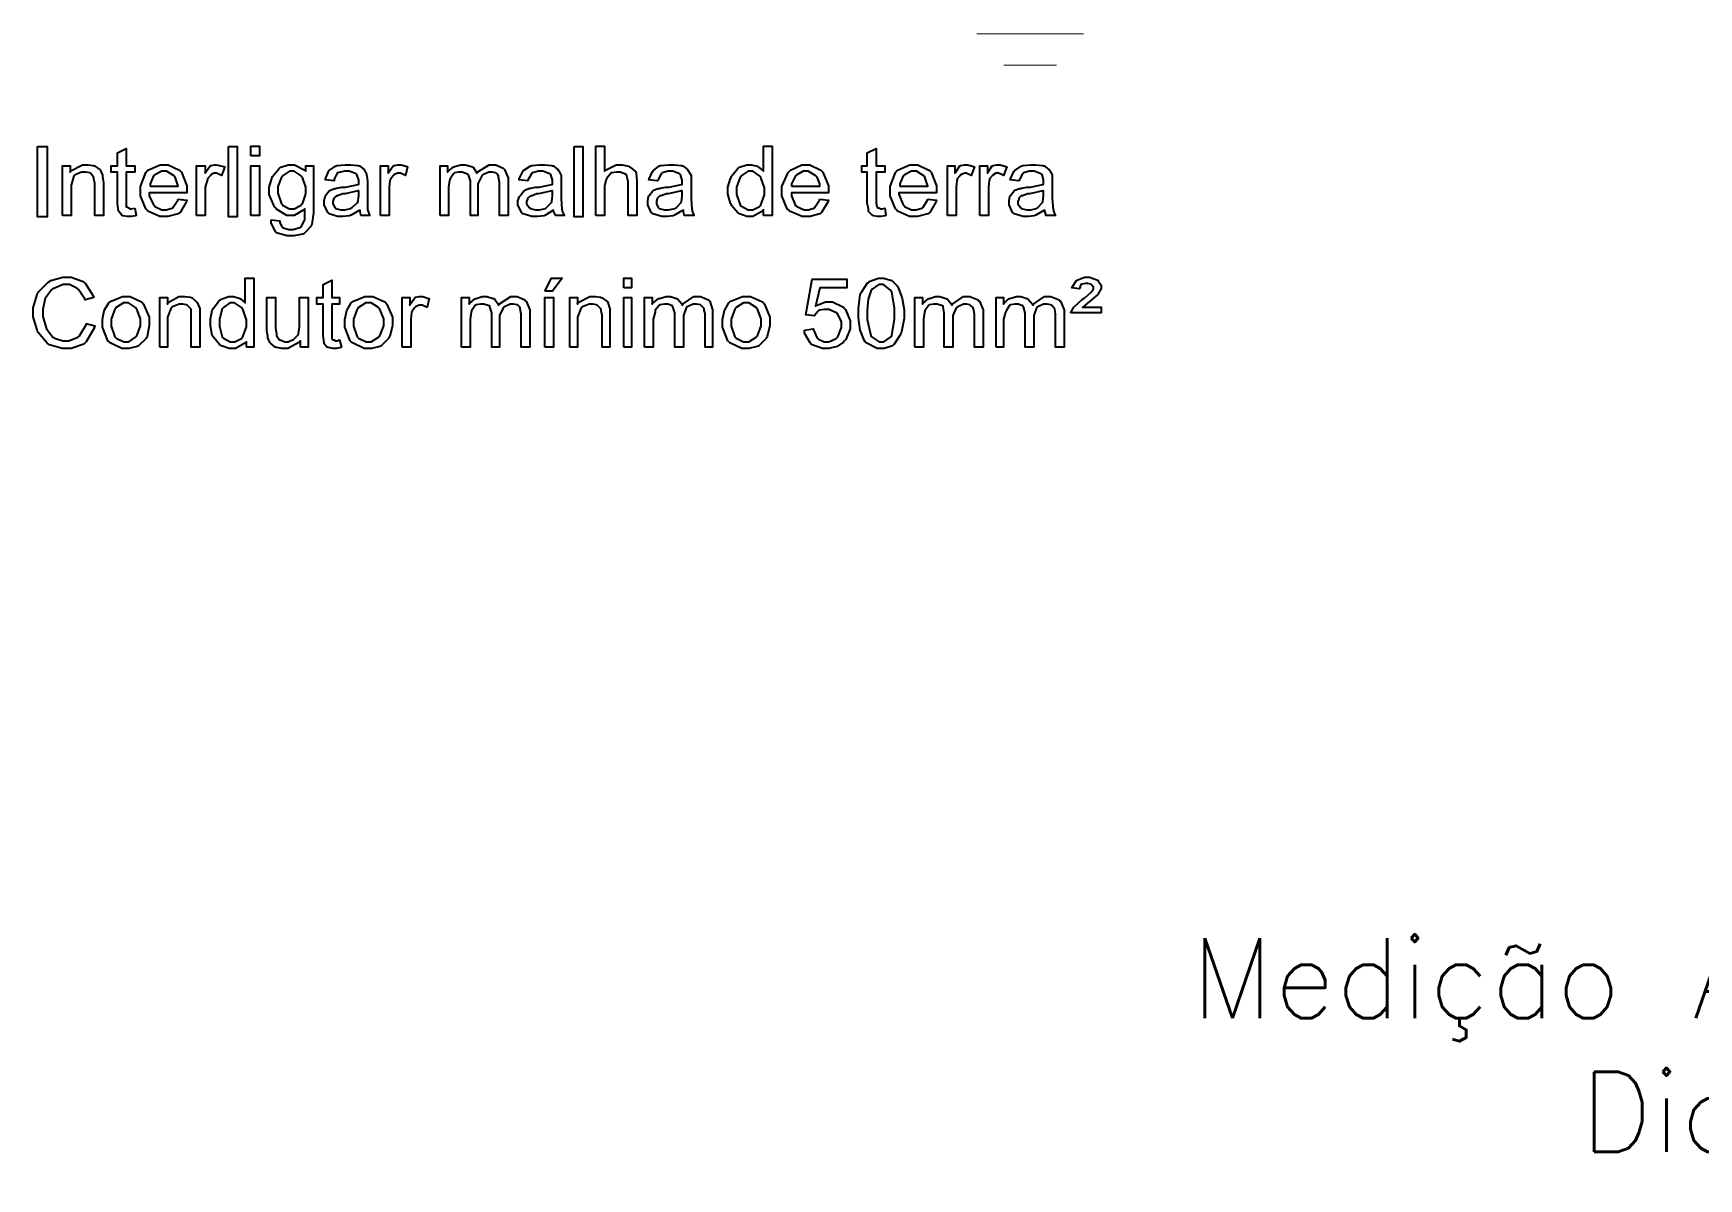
# Model space of a CAD drawing. Extents: x 219 to 1226, y 175 to 465.
# Drawn here: x 1060.5 to 1125.8, y 290.7 to 335.6 of the extents above; entities that cross this region are included whole.
import ezdxf

# ---------------------------------------------------------------- set-up
doc = ezdxf.new("R2010")
doc.units = 0
doc.header["$MEASUREMENT"] = 0
doc.layers.add('C00-7E-FF', color=150, linetype='Continuous')
doc.layers.add('CFF-7E-00', color=30, linetype='Continuous')
doc.styles.get("Standard").update_dxf_attribs({"font": 'txt.shx', "height": 0.4})

msp = doc.modelspace()

# ---------------------------------------------------------------- linework, layer by layer
at = {"layer": 'C00-7E-FF', "const_width": 0.0423}
for points in [[(1097.517, 335.573), (1101.716, 335.573)], [(1098.577, 334.342), (1100.655, 334.342)]]:
    msp.add_lwpolyline(points, dxfattribs=at)
at = {"layer": 'CFF-7E-00'}
for points in [[(1060.703, 331.149), (1061.083, 331.149), (1061.083, 328.397), (1060.703, 328.397), (1060.703, 331.149)], [(1064.52, 328.75), (1064.563, 328.451), (1064.541, 328.441), (1064.367, 328.408), (1064.309, 328.408), (1064.235, 328.408), (1064.034, 328.441), (1064.013, 328.451), (1064.002, 328.462), (1063.894, 328.601), (1063.885, 328.622), (1063.874, 328.633), (1063.843, 328.911), (1063.843, 329.004), (1063.843, 330.146), (1063.588, 330.146), (1063.588, 330.401), (1063.843, 330.401), (1063.843, 330.911), (1064.181, 331.081), (1064.181, 330.401), (1064.52, 330.401), (1064.52, 330.146), (1064.181, 330.146), (1064.181, 329.004), (1064.181, 328.952), (1064.181, 328.832), (1064.181, 328.791), (1064.202, 328.791), (1064.25, 328.75), (1064.266, 328.75), (1064.266, 328.75), (1064.328, 328.707), (1064.351, 328.707), (1064.392, 328.707), (1064.498, 328.741), (1064.52, 328.75)], [(1068.195, 331.149), (1068.534, 331.149), (1068.534, 328.397), (1068.195, 328.397), (1068.195, 331.149)], [(1069.061, 330.784), (1069.061, 331.166), (1069.4, 331.166), (1069.4, 330.784), (1069.061, 330.784)], [(1081.743, 331.149), (1082.08, 331.149), (1082.08, 328.397), (1081.743, 328.397), (1081.743, 331.149)], [(1082.589, 328.451), (1082.589, 331.166), (1082.928, 331.166), (1082.928, 330.189), (1082.969, 330.231), (1083.384, 330.442), (1083.523, 330.442), (1083.618, 330.442), (1083.881, 330.38), (1083.904, 330.358), (1083.935, 330.349), (1084.146, 330.168), (1084.157, 330.146), (1084.167, 330.114), (1084.2, 329.789), (1084.2, 329.68), (1084.2, 328.451), (1083.861, 328.451), (1083.861, 329.68), (1083.861, 329.777), (1083.797, 330.041), (1083.777, 330.062), (1083.755, 330.073), (1083.548, 330.146), (1083.481, 330.146), (1083.405, 330.146), (1083.202, 330.116), (1083.181, 330.105), (1083.16, 330.084), (1083.022, 329.915), (1083.012, 329.893), (1083.001, 329.872), (1082.928, 329.603), (1082.928, 329.512), (1082.928, 328.451), (1082.589, 328.451)], [(1089.161, 328.451), (1089.161, 328.665), (1089.129, 328.622), (1088.74, 328.408), (1088.611, 328.408), (1088.505, 328.408), (1088.219, 328.514), (1088.188, 328.535), (1088.155, 328.557), (1087.912, 328.845), (1087.892, 328.877), (1087.869, 328.92), (1087.763, 329.3), (1087.763, 329.427), (1087.763, 329.555), (1087.869, 329.904), (1087.892, 329.935), (1087.901, 329.978), (1088.155, 330.295), (1088.188, 330.316), (1088.219, 330.338), (1088.513, 330.442), (1088.611, 330.442), (1088.695, 330.442), (1088.917, 330.38), (1088.95, 330.358), (1088.971, 330.349), (1089.139, 330.211), (1089.161, 330.189), (1089.161, 331.166), (1089.502, 331.166), (1089.502, 328.451), (1089.161, 328.451)], [(1093.914, 328.75), (1093.955, 328.451), (1093.933, 328.441), (1093.759, 328.408), (1093.701, 328.408), (1093.637, 328.408), (1093.456, 328.441), (1093.445, 328.451), (1093.423, 328.462), (1093.285, 328.601), (1093.275, 328.622), (1093.275, 328.718), (1093.233, 328.934), (1093.233, 329.004), (1093.233, 330.146), (1093.021, 330.146), (1093.021, 330.401), (1093.233, 330.401), (1093.233, 330.911), (1093.575, 331.081), (1093.575, 330.401), (1093.914, 330.401), (1093.914, 330.146), (1093.575, 330.146), (1093.575, 329.004), (1093.575, 328.952), (1093.605, 328.803), (1093.616, 328.791), (1093.616, 328.791), (1093.648, 328.75), (1093.659, 328.75), (1093.69, 328.75), (1093.761, 328.707), (1093.786, 328.707), (1093.817, 328.707), (1093.903, 328.741), (1093.914, 328.75)], [(1061.679, 328.451), (1061.679, 330.401), (1061.978, 330.401), (1061.978, 330.146), (1062.009, 330.2), (1062.461, 330.442), (1062.613, 330.442), (1062.686, 330.442), (1062.887, 330.412), (1062.909, 330.401), (1062.941, 330.392), (1063.152, 330.243), (1063.163, 330.231), (1063.172, 330.211), (1063.248, 330.036), (1063.248, 329.977), (1063.248, 329.977), (1063.292, 329.724), (1063.292, 329.639), (1063.292, 328.451), (1062.952, 328.451), (1062.952, 329.639), (1062.952, 329.714), (1062.909, 329.88), (1062.909, 329.935), (1062.898, 329.957), (1062.792, 330.095), (1062.782, 330.105), (1062.76, 330.116), (1062.585, 330.146), (1062.527, 330.146), (1062.432, 330.146), (1062.179, 330.041), (1062.147, 330.019), (1062.125, 329.999), (1062.02, 329.635), (1062.02, 329.512), (1062.02, 328.451), (1061.679, 328.451)], [(1066.219, 329.088), (1066.558, 329.046), (1066.536, 328.994), (1066.294, 328.568), (1066.262, 328.535), (1066.218, 328.514), (1065.804, 328.408), (1065.667, 328.408), (1065.497, 328.408), (1065.03, 328.622), (1064.989, 328.665), (1064.946, 328.707), (1064.735, 329.216), (1064.735, 329.384), (1064.735, 329.585), (1064.946, 330.137), (1064.989, 330.189), (1065.03, 330.231), (1065.507, 330.442), (1065.667, 330.442), (1065.825, 330.442), (1066.261, 330.231), (1066.303, 330.189), (1066.345, 330.147), (1066.558, 329.607), (1066.558, 329.427), (1066.558, 329.406), (1066.558, 329.359), (1066.558, 329.343), (1065.074, 329.343), (1065.074, 329.216), (1065.253, 328.866), (1065.285, 328.834), (1065.305, 328.803), (1065.576, 328.665), (1065.667, 328.665), (1065.751, 328.665), (1065.982, 328.741), (1066.004, 328.75), (1066.025, 328.772), (1066.197, 329.046), (1066.219, 329.088)], [(1066.938, 328.451), (1066.938, 330.401), (1067.277, 330.401), (1067.277, 330.105), (1067.287, 330.137), (1067.466, 330.392), (1067.488, 330.401), (1067.498, 330.412), (1067.651, 330.442), (1067.703, 330.442), (1067.703, 330.442), (1068.011, 330.369), (1068.042, 330.358), (1067.916, 330.019), (1067.893, 330.03), (1067.718, 330.105), (1067.661, 330.105), (1067.616, 330.105), (1067.498, 330.041), (1067.488, 330.019), (1067.466, 330.01), (1067.362, 329.89), (1067.362, 329.85), (1067.351, 329.818), (1067.277, 329.558), (1067.277, 329.469), (1067.277, 328.451), (1066.938, 328.451)], [(1069.061, 328.451), (1069.061, 330.401), (1069.4, 330.401), (1069.4, 328.451), (1069.061, 328.451)], [(1069.865, 328.282), (1070.203, 328.239), (1070.203, 328.175), (1070.277, 328.007), (1070.288, 327.985), (1070.309, 327.976), (1070.549, 327.9), (1070.63, 327.9), (1070.725, 327.9), (1070.989, 327.976), (1071.011, 327.985), (1071.031, 328.007), (1071.169, 328.25), (1071.18, 328.282), (1071.18, 328.389), (1071.18, 328.629), (1071.18, 328.707), (1071.148, 328.665), (1070.76, 328.451), (1070.63, 328.451), (1070.481, 328.451), (1070.067, 328.696), (1070.035, 328.75), (1069.992, 328.793), (1069.78, 329.268), (1069.78, 329.427), (1069.78, 329.555), (1069.885, 329.904), (1069.907, 329.935), (1069.916, 329.978), (1070.171, 330.295), (1070.203, 330.316), (1070.235, 330.338), (1070.531, 330.442), (1070.63, 330.442), (1070.778, 330.442), (1071.18, 330.231), (1071.223, 330.189), (1071.223, 330.401), (1071.519, 330.401), (1071.519, 328.707), (1071.519, 328.549), (1071.454, 328.101), (1071.434, 328.07), (1071.423, 328.028), (1071.169, 327.752), (1071.137, 327.731), (1071.106, 327.721), (1070.749, 327.646), (1070.63, 327.646), (1070.491, 327.646), (1070.108, 327.752), (1070.076, 327.773), (1070.034, 327.805), (1069.865, 328.163), (1069.865, 328.282)], [(1073.344, 328.665), (1073.311, 328.644), (1072.992, 328.462), (1072.96, 328.451), (1072.929, 328.441), (1072.667, 328.408), (1072.58, 328.408), (1072.463, 328.408), (1072.135, 328.514), (1072.114, 328.535), (1072.081, 328.568), (1071.945, 328.863), (1071.945, 328.961), (1071.945, 329.025), (1071.975, 329.194), (1071.986, 329.215), (1071.996, 329.237), (1072.134, 329.417), (1072.156, 329.427), (1072.177, 329.438), (1072.351, 329.512), (1072.411, 329.512), (1072.42, 329.523), (1072.635, 329.554), (1072.707, 329.554), (1072.77, 329.565), (1073.268, 329.671), (1073.299, 329.68), (1073.299, 329.702), (1073.299, 329.766), (1073.299, 329.766), (1073.299, 329.84), (1073.224, 330.053), (1073.214, 330.062), (1073.192, 330.084), (1072.923, 330.189), (1072.834, 330.189), (1072.737, 330.189), (1072.473, 330.116), (1072.452, 330.105), (1072.441, 330.084), (1072.325, 329.878), (1072.325, 329.808), (1071.986, 329.85), (1071.996, 329.881), (1072.103, 330.168), (1072.114, 330.189), (1072.135, 330.211), (1072.379, 330.38), (1072.411, 330.401), (1072.443, 330.412), (1072.767, 330.442), (1072.876, 330.442), (1072.981, 330.442), (1073.268, 330.412), (1073.299, 330.401), (1073.32, 330.392), (1073.502, 330.254), (1073.513, 330.231), (1073.523, 330.222), (1073.599, 330.07), (1073.599, 330.019), (1073.608, 330.01), (1073.64, 329.795), (1073.64, 329.723), (1073.64, 329.257), (1073.64, 329.11), (1073.64, 328.776), (1073.64, 328.665), (1073.649, 328.644), (1073.714, 328.462), (1073.725, 328.451), (1073.386, 328.451), (1073.375, 328.462), (1073.344, 328.615), (1073.344, 328.665)], [(1074.149, 328.451), (1074.149, 330.401), (1074.445, 330.401), (1074.445, 330.105), (1074.465, 330.137), (1074.646, 330.392), (1074.657, 330.401), (1074.678, 330.412), (1074.822, 330.442), (1074.87, 330.442), (1074.955, 330.442), (1075.187, 330.369), (1075.209, 330.358), (1075.125, 330.019), (1075.104, 330.03), (1074.928, 330.105), (1074.87, 330.105), (1074.817, 330.105), (1074.666, 330.041), (1074.657, 330.019), (1074.646, 330.01), (1074.54, 329.872), (1074.53, 329.85), (1074.519, 329.818), (1074.487, 329.558), (1074.487, 329.469), (1074.487, 328.451), (1074.149, 328.451)], [(1076.483, 328.451), (1076.483, 330.401), (1076.779, 330.401), (1076.779, 330.146), (1076.789, 330.168), (1077.001, 330.349), (1077.033, 330.358), (1077.053, 330.369), (1077.292, 330.442), (1077.372, 330.442), (1077.467, 330.442), (1077.721, 330.369), (1077.755, 330.358), (1077.775, 330.349), (1077.913, 330.137), (1077.924, 330.105), (1077.966, 330.158), (1078.411, 330.442), (1078.559, 330.442), (1078.664, 330.442), (1078.96, 330.306), (1078.983, 330.273), (1079.014, 330.252), (1079.155, 329.92), (1079.155, 329.808), (1079.155, 328.451), (1078.813, 328.451), (1078.813, 329.68), (1078.813, 329.755), (1078.78, 329.956), (1078.77, 329.977), (1078.77, 330.01), (1078.696, 330.095), (1078.686, 330.105), (1078.664, 330.116), (1078.521, 330.146), (1078.474, 330.146), (1078.389, 330.146), (1078.157, 330.041), (1078.136, 330.019), (1078.114, 329.999), (1077.967, 329.697), (1077.967, 329.596), (1077.967, 328.451), (1077.671, 328.451), (1077.671, 329.723), (1077.671, 329.808), (1077.592, 330.041), (1077.582, 330.062), (1077.56, 330.073), (1077.354, 330.146), (1077.286, 330.146), (1077.223, 330.146), (1077.053, 330.116), (1077.033, 330.105), (1077.011, 330.084), (1076.873, 329.881), (1076.863, 329.85), (1076.852, 329.829), (1076.82, 329.56), (1076.82, 329.469), (1076.82, 328.451), (1076.483, 328.451)], [(1080.935, 328.665), (1080.904, 328.644), (1080.617, 328.462), (1080.596, 328.451), (1080.563, 328.441), (1080.3, 328.408), (1080.213, 328.408), (1080.085, 328.408), (1079.736, 328.514), (1079.705, 328.535), (1079.673, 328.568), (1079.535, 328.863), (1079.535, 328.961), (1079.535, 329.025), (1079.599, 329.194), (1079.62, 329.215), (1079.63, 329.237), (1079.768, 329.417), (1079.79, 329.427), (1079.8, 329.438), (1079.95, 329.512), (1080.001, 329.512), (1080.022, 329.523), (1080.228, 329.554), (1080.297, 329.554), (1080.372, 329.565), (1080.861, 329.671), (1080.893, 329.68), (1080.893, 329.702), (1080.893, 329.766), (1080.893, 329.766), (1080.893, 329.84), (1080.829, 330.053), (1080.808, 330.062), (1080.786, 330.084), (1080.514, 330.189), (1080.424, 330.189), (1080.338, 330.189), (1080.107, 330.116), (1080.086, 330.105), (1080.064, 330.084), (1079.926, 329.84), (1079.917, 329.808), (1079.578, 329.85), (1079.588, 329.881), (1079.725, 330.168), (1079.747, 330.189), (1079.757, 330.211), (1080.012, 330.38), (1080.043, 330.401), (1080.075, 330.412), (1080.369, 330.442), (1080.467, 330.442), (1080.573, 330.442), (1080.87, 330.412), (1080.893, 330.401), (1080.913, 330.392), (1081.094, 330.254), (1081.105, 330.231), (1081.125, 330.222), (1081.22, 330.041), (1081.232, 330.019), (1081.232, 329.946), (1081.232, 329.779), (1081.232, 329.723), (1081.232, 329.257), (1081.232, 329.11), (1081.263, 328.687), (1081.274, 328.665), (1081.274, 328.613), (1081.347, 328.462), (1081.358, 328.451), (1081.019, 328.451), (1081.008, 328.462), (1080.935, 328.615), (1080.935, 328.665)], [(1086.023, 328.665), (1085.991, 328.644), (1085.674, 328.462), (1085.643, 328.451), (1085.621, 328.441), (1085.382, 328.408), (1085.304, 328.408), (1085.175, 328.408), (1084.824, 328.514), (1084.792, 328.535), (1084.761, 328.568), (1084.623, 328.863), (1084.623, 328.961), (1084.623, 329.025), (1084.655, 329.194), (1084.666, 329.215), (1084.675, 329.237), (1084.824, 329.417), (1084.835, 329.427), (1084.856, 329.438), (1085.032, 329.512), (1085.091, 329.512), (1085.112, 329.523), (1085.319, 329.554), (1085.388, 329.554), (1085.451, 329.565), (1085.949, 329.671), (1085.98, 329.68), (1085.98, 329.702), (1085.98, 329.766), (1085.98, 329.766), (1085.98, 329.84), (1085.906, 330.053), (1085.896, 330.062), (1085.874, 330.084), (1085.604, 330.189), (1085.514, 330.189), (1085.429, 330.189), (1085.187, 330.116), (1085.177, 330.105), (1085.155, 330.084), (1085.017, 329.84), (1085.007, 329.808), (1084.666, 329.85), (1084.675, 329.881), (1084.813, 330.168), (1084.835, 330.189), (1084.846, 330.211), (1085.06, 330.38), (1085.091, 330.401), (1085.123, 330.412), (1085.448, 330.442), (1085.557, 330.442), (1085.662, 330.442), (1085.949, 330.412), (1085.98, 330.401), (1086.001, 330.392), (1086.181, 330.254), (1086.192, 330.231), (1086.202, 330.222), (1086.309, 330.041), (1086.322, 330.019), (1086.322, 329.946), (1086.322, 329.779), (1086.322, 329.723), (1086.322, 329.257), (1086.322, 329.11), (1086.354, 328.687), (1086.365, 328.665), (1086.365, 328.613), (1086.438, 328.462), (1086.449, 328.451), (1086.066, 328.451), (1086.055, 328.462), (1086.023, 328.615), (1086.023, 328.665)], [(1091.367, 329.088), (1091.706, 329.046), (1091.695, 328.994), (1091.441, 328.568), (1091.41, 328.535), (1091.367, 328.514), (1090.987, 328.408), (1090.86, 328.408), (1090.679, 328.408), (1090.179, 328.622), (1090.138, 328.665), (1090.095, 328.707), (1089.883, 329.216), (1089.883, 329.384), (1089.883, 329.585), (1090.125, 330.137), (1090.179, 330.189), (1090.22, 330.231), (1090.667, 330.442), (1090.817, 330.442), (1090.976, 330.442), (1091.41, 330.231), (1091.452, 330.189), (1091.494, 330.147), (1091.706, 329.607), (1091.706, 329.427), (1091.706, 329.406), (1091.706, 329.359), (1091.706, 329.343), (1090.264, 329.343), (1090.264, 329.216), (1090.402, 328.866), (1090.434, 328.834), (1090.466, 328.803), (1090.76, 328.665), (1090.86, 328.665), (1090.933, 328.665), (1091.134, 328.741), (1091.156, 328.75), (1091.177, 328.772), (1091.356, 329.046), (1091.367, 329.088)], [(1095.609, 329.088), (1095.948, 329.046), (1095.936, 328.994), (1095.683, 328.568), (1095.651, 328.535), (1095.609, 328.514), (1095.195, 328.408), (1095.059, 328.408), (1094.888, 328.408), (1094.419, 328.622), (1094.378, 328.665), (1094.335, 328.707), (1094.125, 329.216), (1094.125, 329.384), (1094.125, 329.585), (1094.335, 330.137), (1094.378, 330.189), (1094.419, 330.231), (1094.899, 330.442), (1095.059, 330.442), (1095.217, 330.442), (1095.651, 330.231), (1095.694, 330.189), (1095.735, 330.147), (1095.948, 329.607), (1095.948, 329.427), (1095.948, 329.406), (1095.948, 329.359), (1095.948, 329.343), (1094.463, 329.343), (1094.473, 329.29), (1094.642, 328.866), (1094.674, 328.834), (1094.695, 328.803), (1094.968, 328.665), (1095.059, 328.665), (1095.143, 328.665), (1095.376, 328.741), (1095.398, 328.75), (1095.419, 328.772), (1095.597, 329.046), (1095.609, 329.088)], [(1096.374, 328.451), (1096.374, 330.401), (1096.67, 330.401), (1096.67, 330.105), (1096.69, 330.137), (1096.86, 330.392), (1096.882, 330.401), (1096.891, 330.412), (1097.042, 330.442), (1097.093, 330.442), (1097.177, 330.442), (1097.4, 330.369), (1097.432, 330.358), (1097.305, 330.019), (1097.283, 330.03), (1097.109, 330.105), (1097.051, 330.105), (1097.051, 330.105), (1096.891, 330.041), (1096.882, 330.019), (1096.86, 330.01), (1096.755, 329.89), (1096.755, 329.85), (1096.744, 329.818), (1096.712, 329.558), (1096.712, 329.469), (1096.712, 328.451), (1096.374, 328.451)], [(1097.644, 328.451), (1097.644, 330.401), (1097.94, 330.401), (1097.94, 330.105), (1097.961, 330.137), (1098.129, 330.392), (1098.151, 330.401), (1098.161, 330.412), (1098.312, 330.442), (1098.363, 330.442), (1098.447, 330.442), (1098.67, 330.369), (1098.702, 330.358), (1098.576, 330.019), (1098.553, 330.03), (1098.378, 330.105), (1098.321, 330.105), (1098.278, 330.105), (1098.161, 330.041), (1098.151, 330.019), (1098.129, 330.01), (1098.024, 329.89), (1098.024, 329.85), (1098.013, 329.818), (1097.982, 329.558), (1097.982, 329.469), (1097.982, 328.451), (1097.644, 328.451)], [(1100.189, 328.665), (1100.157, 328.644), (1099.839, 328.462), (1099.807, 328.451), (1099.785, 328.441), (1099.549, 328.408), (1099.47, 328.408), (1099.342, 328.408), (1098.99, 328.514), (1098.959, 328.535), (1098.927, 328.568), (1098.789, 328.863), (1098.789, 328.961), (1098.789, 329.025), (1098.821, 329.194), (1098.832, 329.215), (1098.842, 329.237), (1098.99, 329.417), (1099.001, 329.427), (1099.022, 329.438), (1099.198, 329.512), (1099.258, 329.512), (1099.278, 329.523), (1099.485, 329.554), (1099.554, 329.554), (1099.627, 329.565), (1100.115, 329.671), (1100.146, 329.68), (1100.146, 329.702), (1100.146, 329.766), (1100.146, 329.766), (1100.146, 329.84), (1100.083, 330.053), (1100.063, 330.062), (1100.04, 330.084), (1099.77, 330.189), (1099.681, 330.189), (1099.595, 330.189), (1099.362, 330.116), (1099.342, 330.105), (1099.32, 330.084), (1099.181, 329.84), (1099.171, 329.808), (1098.832, 329.85), (1098.842, 329.881), (1098.979, 330.168), (1099.001, 330.189), (1099.011, 330.211), (1099.267, 330.38), (1099.3, 330.401), (1099.332, 330.412), (1099.625, 330.442), (1099.724, 330.442), (1099.828, 330.442), (1100.115, 330.412), (1100.146, 330.401), (1100.167, 330.392), (1100.348, 330.254), (1100.359, 330.231), (1100.379, 330.222), (1100.475, 330.041), (1100.486, 330.019), (1100.486, 329.946), (1100.486, 329.779), (1100.486, 329.723), (1100.486, 329.257), (1100.486, 329.11), (1100.517, 328.687), (1100.528, 328.665), (1100.528, 328.613), (1100.601, 328.462), (1100.612, 328.451), (1100.23, 328.451), (1100.23, 328.505), (1100.189, 328.625), (1100.189, 328.665)], [(1065.115, 329.596), (1066.219, 329.596), (1066.208, 329.639), (1066.101, 329.956), (1066.09, 329.977), (1066.058, 330.01), (1065.764, 330.189), (1065.667, 330.189), (1065.57, 330.189), (1065.305, 330.041), (1065.285, 330.019), (1065.253, 329.999), (1065.115, 329.697), (1065.115, 329.596)], [(1070.119, 329.469), (1070.119, 329.322), (1070.266, 328.908), (1070.288, 328.877), (1070.309, 328.856), (1070.581, 328.707), (1070.672, 328.707), (1070.767, 328.707), (1071.031, 328.856), (1071.053, 328.877), (1071.085, 328.908), (1071.223, 329.297), (1071.223, 329.427), (1071.223, 329.565), (1071.085, 329.945), (1071.053, 329.977), (1071.031, 330.01), (1070.761, 330.189), (1070.672, 330.189), (1070.575, 330.189), (1070.309, 330.01), (1070.288, 329.977), (1070.266, 329.956), (1070.119, 329.592), (1070.119, 329.469)], [(1088.102, 329.427), (1088.102, 329.279), (1088.25, 328.866), (1088.272, 328.834), (1088.304, 328.814), (1088.566, 328.665), (1088.654, 328.665), (1088.749, 328.665), (1089.002, 328.803), (1089.034, 328.834), (1089.054, 328.866), (1089.206, 329.255), (1089.206, 329.384), (1089.206, 329.533), (1089.054, 329.945), (1089.034, 329.977), (1089.002, 330.01), (1088.74, 330.189), (1088.654, 330.189), (1088.557, 330.189), (1088.292, 330.01), (1088.272, 329.977), (1088.25, 329.956), (1088.102, 329.559), (1088.102, 329.427)], [(1090.264, 329.596), (1091.367, 329.596), (1091.367, 329.691), (1091.261, 329.956), (1091.24, 329.977), (1091.218, 330.01), (1090.916, 330.189), (1090.817, 330.189), (1090.721, 330.189), (1090.466, 330.041), (1090.434, 330.019), (1090.412, 329.999), (1090.264, 329.697), (1090.264, 329.596)], [(1094.506, 329.596), (1095.609, 329.596), (1095.597, 329.639), (1095.492, 329.956), (1095.482, 329.977), (1095.45, 330.01), (1095.156, 330.189), (1095.059, 330.189), (1094.962, 330.189), (1094.695, 330.041), (1094.674, 330.019), (1094.642, 329.999), (1094.506, 329.697), (1094.506, 329.596)], [(1073.299, 329.427), (1073.268, 329.417), (1072.812, 329.311), (1072.748, 329.3), (1072.674, 329.3), (1072.462, 329.226), (1072.452, 329.215), (1072.42, 329.215), (1072.335, 329.142), (1072.325, 329.13), (1072.314, 329.121), (1072.284, 329.001), (1072.284, 328.961), (1072.284, 328.908), (1072.357, 328.761), (1072.368, 328.75), (1072.389, 328.73), (1072.595, 328.665), (1072.664, 328.665), (1072.748, 328.665), (1072.981, 328.73), (1073.003, 328.75), (1073.035, 328.761), (1073.235, 328.94), (1073.257, 328.961), (1073.257, 328.961), (1073.299, 329.216), (1073.299, 329.3), (1073.299, 329.427)], [(1080.893, 329.427), (1080.87, 329.417), (1080.403, 329.311), (1080.34, 329.3), (1080.277, 329.3), (1080.096, 329.226), (1080.086, 329.215), (1080.043, 329.215), (1079.926, 329.142), (1079.917, 329.13), (1079.917, 329.089), (1079.874, 328.994), (1079.874, 328.961), (1079.874, 328.908), (1079.979, 328.761), (1080.001, 328.75), (1080.011, 328.73), (1080.225, 328.665), (1080.297, 328.665), (1080.382, 328.665), (1080.617, 328.73), (1080.639, 328.75), (1080.66, 328.761), (1080.839, 328.94), (1080.85, 328.961), (1080.859, 328.983), (1080.893, 329.221), (1080.893, 329.3), (1080.893, 329.427)], [(1085.98, 329.427), (1085.949, 329.417), (1085.494, 329.311), (1085.43, 329.3), (1085.356, 329.3), (1085.155, 329.226), (1085.134, 329.215), (1085.102, 329.215), (1085.017, 329.142), (1085.007, 329.13), (1084.996, 329.121), (1084.965, 329.001), (1084.965, 328.961), (1084.965, 328.908), (1085.039, 328.761), (1085.05, 328.75), (1085.071, 328.73), (1085.277, 328.665), (1085.346, 328.665), (1085.441, 328.665), (1085.695, 328.73), (1085.727, 328.75), (1085.747, 328.761), (1085.928, 328.94), (1085.939, 328.961), (1085.949, 328.983), (1085.98, 329.221), (1085.98, 329.3), (1085.98, 329.427)], [(1100.146, 329.427), (1100.115, 329.417), (1099.66, 329.311), (1099.597, 329.3), (1099.522, 329.3), (1099.321, 329.226), (1099.3, 329.215), (1099.267, 329.215), (1099.181, 329.142), (1099.171, 329.13), (1099.171, 329.089), (1099.128, 328.994), (1099.128, 328.961), (1099.128, 328.908), (1099.236, 328.761), (1099.258, 328.75), (1099.267, 328.73), (1099.482, 328.665), (1099.554, 328.665), (1099.638, 328.665), (1099.861, 328.73), (1099.893, 328.75), (1099.914, 328.761), (1100.093, 328.94), (1100.104, 328.961), (1100.113, 328.983), (1100.146, 329.221), (1100.146, 329.3), (1100.146, 329.427)], [(1062.613, 324.212), (1062.952, 324.127), (1062.93, 324.054), (1062.611, 323.493), (1062.57, 323.45), (1062.516, 323.409), (1062.016, 323.238), (1061.851, 323.238), (1061.67, 323.238), (1061.17, 323.376), (1061.129, 323.408), (1061.075, 323.439), (1060.726, 323.864), (1060.706, 323.916), (1060.684, 323.97), (1060.536, 324.471), (1060.536, 324.638), (1060.536, 324.83), (1060.684, 325.348), (1060.706, 325.4), (1060.737, 325.454), (1061.118, 325.834), (1061.171, 325.866), (1061.224, 325.898), (1061.694, 326.035), (1061.851, 326.035), (1062.019, 326.035), (1062.485, 325.855), (1062.527, 325.823), (1062.569, 325.792), (1062.887, 325.294), (1062.909, 325.231), (1062.57, 325.146), (1062.548, 325.2), (1062.306, 325.549), (1062.274, 325.57), (1062.242, 325.601), (1061.949, 325.739), (1061.851, 325.739), (1061.712, 325.739), (1061.339, 325.592), (1061.298, 325.57), (1061.266, 325.549), (1061.023, 325.231), (1061.002, 325.188), (1060.991, 325.146), (1060.916, 324.766), (1060.916, 324.638), (1060.916, 324.489), (1061.021, 324.086), (1061.043, 324.043), (1061.053, 324.001), (1061.308, 323.683), (1061.339, 323.661), (1061.371, 323.64), (1061.696, 323.534), (1061.805, 323.534), (1061.932, 323.534), (1062.285, 323.672), (1062.317, 323.704), (1062.348, 323.735), (1062.602, 324.16), (1062.613, 324.212)], [(1068.888, 323.281), (1068.888, 323.493), (1068.857, 323.452), (1068.468, 323.238), (1068.339, 323.238), (1068.221, 323.238), (1067.914, 323.344), (1067.873, 323.365), (1067.841, 323.387), (1067.597, 323.672), (1067.577, 323.704), (1067.554, 323.747), (1067.488, 324.127), (1067.488, 324.254), (1067.488, 324.382), (1067.554, 324.733), (1067.577, 324.765), (1067.586, 324.807), (1067.841, 325.126), (1067.873, 325.146), (1067.904, 325.169), (1068.198, 325.273), (1068.296, 325.273), (1068.38, 325.273), (1068.613, 325.21), (1068.635, 325.188), (1068.656, 325.178), (1068.835, 325.041), (1068.846, 325.018), (1068.846, 325.993), (1069.187, 325.993), (1069.187, 323.281), (1068.888, 323.281)], [(1072.537, 323.577), (1072.621, 323.281), (1072.59, 323.271), (1072.423, 323.238), (1072.368, 323.238), (1072.294, 323.238), (1072.092, 323.271), (1072.072, 323.281), (1072.05, 323.292), (1071.945, 323.412), (1071.945, 323.45), (1071.934, 323.461), (1071.902, 323.738), (1071.902, 323.831), (1071.902, 324.977), (1071.646, 324.977), (1071.646, 325.231), (1071.902, 325.231), (1071.902, 325.739), (1072.241, 325.907), (1072.241, 325.231), (1072.537, 325.231), (1072.537, 324.977), (1072.241, 324.977), (1072.241, 323.831), (1072.241, 323.778), (1072.241, 323.66), (1072.241, 323.62), (1072.241, 323.62), (1072.284, 323.577), (1072.284, 323.577), (1072.316, 323.577), (1072.386, 323.534), (1072.411, 323.534), (1072.443, 323.534), (1072.526, 323.567), (1072.537, 323.577)], [(1080.596, 325.484), (1080.85, 325.993), (1081.274, 325.993), (1080.893, 325.484), (1080.596, 325.484)], [(1083.693, 325.611), (1083.693, 325.993), (1083.989, 325.993), (1083.989, 325.611), (1083.693, 325.611)], [(1090.774, 323.957), (1091.113, 324), (1091.123, 323.959), (1091.261, 323.642), (1091.283, 323.62), (1091.315, 323.599), (1091.545, 323.493), (1091.622, 323.493), (1091.728, 323.493), (1092.015, 323.63), (1092.048, 323.661), (1092.08, 323.694), (1092.217, 324.051), (1092.217, 324.17), (1092.217, 324.277), (1092.08, 324.575), (1092.048, 324.595), (1092.026, 324.627), (1091.723, 324.765), (1091.622, 324.765), (1091.548, 324.765), (1091.357, 324.733), (1091.326, 324.722), (1091.303, 324.702), (1091.166, 324.531), (1091.156, 324.509), (1090.817, 324.551), (1091.071, 325.95), (1092.428, 325.95), (1092.428, 325.611), (1091.367, 325.611), (1091.199, 324.892), (1091.24, 324.924), (1091.589, 325.061), (1091.706, 325.061), (1091.864, 325.061), (1092.301, 324.85), (1092.344, 324.807), (1092.376, 324.766), (1092.556, 324.32), (1092.556, 324.17), (1092.556, 324.011), (1092.385, 323.588), (1092.344, 323.534), (1092.301, 323.482), (1092.046, 323.308), (1091.728, 323.238), (1091.622, 323.238), (1091.473, 323.238), (1091.071, 323.376), (1091.029, 323.408), (1090.987, 323.45), (1090.774, 323.831), (1090.774, 323.957)], [(1092.894, 324.595), (1092.894, 324.797), (1092.957, 325.348), (1092.979, 325.4), (1093, 325.443), (1093.244, 325.803), (1093.275, 325.823), (1093.307, 325.855), (1093.666, 325.993), (1093.786, 325.993), (1093.88, 325.993), (1094.136, 325.918), (1094.167, 325.907), (1094.188, 325.898), (1094.399, 325.686), (1094.421, 325.654), (1094.441, 325.622), (1094.579, 325.273), (1094.59, 325.231), (1094.6, 325.199), (1094.674, 324.747), (1094.674, 324.595), (1094.674, 324.405), (1094.568, 323.884), (1094.548, 323.831), (1094.537, 323.778), (1094.283, 323.398), (1094.251, 323.365), (1094.219, 323.344), (1093.893, 323.238), (1093.786, 323.238), (1093.625, 323.238), (1093.19, 323.452), (1093.149, 323.493), (1093.106, 323.556), (1092.957, 323.949), (1092.894, 324.434), (1092.894, 324.595)], [(1101.208, 324.638), (1101.217, 324.649), (1101.312, 324.828), (1101.334, 324.849), (1101.344, 324.871), (1101.662, 325.156), (1101.716, 325.188), (1101.757, 325.219), (1102.001, 325.433), (1102.012, 325.443), (1102.022, 325.454), (1102.096, 325.572), (1102.096, 325.611), (1102.096, 325.644), (1102.022, 325.73), (1102.012, 325.739), (1102.001, 325.75), (1101.881, 325.78), (1101.843, 325.78), (1101.789, 325.78), (1101.64, 325.75), (1101.631, 325.739), (1101.608, 325.739), (1101.556, 325.592), (1101.547, 325.57), (1101.25, 325.611), (1101.26, 325.644), (1101.439, 325.898), (1101.461, 325.907), (1101.482, 325.929), (1101.752, 326.035), (1101.843, 326.035), (1101.949, 326.035), (1102.237, 325.929), (1102.268, 325.907), (1102.289, 325.887), (1102.395, 325.713), (1102.395, 325.654), (1102.395, 325.581), (1102.289, 325.38), (1102.268, 325.357), (1102.258, 325.337), (1101.936, 325.061), (1101.884, 325.018), (1101.862, 325.009), (1101.683, 324.86), (1101.673, 324.849), (1102.395, 324.849), (1102.395, 324.638), (1101.208, 324.638)], [(1063.248, 324.254), (1063.248, 324.371), (1063.317, 324.722), (1063.493, 325.02), (1063.547, 325.061), (1063.588, 325.093), (1064.032, 325.273), (1064.181, 325.273), (1064.339, 325.273), (1064.775, 325.061), (1064.819, 325.018), (1064.86, 324.977), (1065.074, 324.467), (1065.074, 324.296), (1065.074, 324.138), (1064.998, 323.704), (1064.989, 323.661), (1064.967, 323.63), (1064.679, 323.346), (1064.647, 323.323), (1064.604, 323.314), (1064.286, 323.238), (1064.181, 323.238), (1064.012, 323.238), (1063.546, 323.452), (1063.504, 323.493), (1063.462, 323.536), (1063.248, 324.074), (1063.248, 324.254)], [(1065.497, 323.281), (1065.497, 325.231), (1065.793, 325.231), (1065.793, 324.977), (1065.825, 325.031), (1066.247, 325.273), (1066.389, 325.273), (1066.473, 325.273), (1066.706, 325.242), (1066.728, 325.231), (1066.759, 325.221), (1066.927, 325.072), (1066.938, 325.061), (1066.959, 325.041), (1067.054, 324.83), (1067.065, 324.807), (1067.065, 324.807), (1067.065, 324.551), (1067.065, 324.466), (1067.065, 323.281), (1066.728, 323.281), (1066.728, 324.466), (1066.728, 324.542), (1066.728, 324.71), (1066.728, 324.765), (1066.717, 324.787), (1066.579, 324.925), (1066.558, 324.934), (1066.547, 324.945), (1066.396, 324.977), (1066.346, 324.977), (1066.249, 324.977), (1065.995, 324.871), (1065.963, 324.849), (1065.941, 324.828), (1065.793, 324.462), (1065.793, 324.339), (1065.793, 323.281), (1065.497, 323.281)], [(1071.011, 323.281), (1071.011, 323.534), (1070.968, 323.482), (1070.521, 323.238), (1070.373, 323.238), (1070.287, 323.238), (1070.067, 323.271), (1070.035, 323.281), (1070.013, 323.292), (1069.832, 323.44), (1069.823, 323.45), (1069.812, 323.472), (1069.737, 323.646), (1069.737, 323.704), (1069.726, 323.715), (1069.696, 323.93), (1069.696, 324), (1069.696, 325.231), (1070.035, 325.231), (1070.035, 324.127), (1070.035, 324.043), (1070.065, 323.8), (1070.076, 323.789), (1070.076, 323.737), (1070.181, 323.588), (1070.203, 323.577), (1070.213, 323.567), (1070.399, 323.493), (1070.461, 323.493), (1070.524, 323.493), (1070.692, 323.567), (1070.714, 323.577), (1070.735, 323.588), (1070.916, 323.769), (1070.927, 323.789), (1070.936, 323.811), (1070.968, 324.08), (1070.968, 324.17), (1070.968, 325.231), (1071.307, 325.231), (1071.307, 323.281), (1071.011, 323.281)], [(1072.748, 324.254), (1072.748, 324.371), (1072.832, 324.722), (1073.002, 325.02), (1073.045, 325.061), (1073.086, 325.093), (1073.532, 325.273), (1073.683, 325.273), (1073.852, 325.273), (1074.318, 325.061), (1074.361, 325.018), (1074.402, 324.977), (1074.614, 324.467), (1074.614, 324.296), (1074.614, 324.138), (1074.508, 323.704), (1074.487, 323.661), (1074.465, 323.63), (1074.19, 323.346), (1074.149, 323.323), (1074.117, 323.314), (1073.79, 323.238), (1073.683, 323.238), (1073.512, 323.238), (1073.045, 323.452), (1073.003, 323.493), (1072.96, 323.536), (1072.748, 324.074), (1072.748, 324.254)], [(1074.997, 323.281), (1074.997, 325.231), (1075.294, 325.231), (1075.294, 324.934), (1075.314, 324.966), (1075.495, 325.221), (1075.506, 325.231), (1075.526, 325.242), (1075.67, 325.273), (1075.718, 325.273), (1075.802, 325.273), (1076.033, 325.199), (1076.056, 325.188), (1075.972, 324.849), (1075.949, 324.86), (1075.776, 324.934), (1075.718, 324.934), (1075.664, 324.934), (1075.526, 324.871), (1075.506, 324.849), (1075.495, 324.839), (1075.389, 324.703), (1075.379, 324.681), (1075.368, 324.649), (1075.336, 324.384), (1075.336, 324.296), (1075.336, 323.281), (1074.997, 323.281)], [(1077.329, 323.281), (1077.329, 325.231), (1077.625, 325.231), (1077.625, 324.977), (1077.635, 324.999), (1077.847, 325.178), (1077.879, 325.188), (1077.899, 325.199), (1078.138, 325.273), (1078.218, 325.273), (1078.313, 325.273), (1078.568, 325.199), (1078.601, 325.188), (1078.621, 325.178), (1078.759, 324.966), (1078.77, 324.934), (1078.812, 324.988), (1079.257, 325.273), (1079.406, 325.273), (1079.51, 325.273), (1079.807, 325.136), (1079.829, 325.104), (1079.86, 325.083), (1080.001, 324.75), (1080.001, 324.638), (1080.001, 323.281), (1079.659, 323.281), (1079.659, 324.511), (1079.659, 324.586), (1079.628, 324.787), (1079.618, 324.807), (1079.618, 324.839), (1079.542, 324.925), (1079.532, 324.934), (1079.51, 324.945), (1079.368, 324.977), (1079.322, 324.977), (1079.236, 324.977), (1079.003, 324.871), (1078.983, 324.849), (1078.96, 324.828), (1078.813, 324.527), (1078.813, 324.426), (1078.813, 323.281), (1078.517, 323.281), (1078.517, 324.553), (1078.517, 324.638), (1078.44, 324.871), (1078.43, 324.892), (1078.408, 324.903), (1078.201, 324.977), (1078.134, 324.977), (1078.069, 324.977), (1077.899, 324.945), (1077.879, 324.934), (1077.857, 324.914), (1077.719, 324.713), (1077.709, 324.681), (1077.698, 324.66), (1077.668, 324.39), (1077.668, 324.299), (1077.668, 323.281), (1077.329, 323.281)], [(1080.596, 323.281), (1080.596, 325.231), (1080.935, 325.231), (1080.935, 323.281), (1080.596, 323.281)], [(1081.571, 323.281), (1081.571, 325.231), (1081.867, 325.231), (1081.867, 324.977), (1081.898, 325.031), (1082.352, 325.273), (1082.503, 325.273), (1082.578, 325.273), (1082.779, 325.242), (1082.801, 325.231), (1082.833, 325.221), (1083.033, 325.072), (1083.055, 325.061), (1083.064, 325.041), (1083.128, 324.83), (1083.139, 324.807), (1083.139, 324.807), (1083.139, 324.551), (1083.139, 324.466), (1083.139, 323.281), (1082.842, 323.281), (1082.842, 324.466), (1082.842, 324.542), (1082.801, 324.71), (1082.801, 324.765), (1082.79, 324.787), (1082.652, 324.925), (1082.631, 324.934), (1082.621, 324.945), (1082.469, 324.977), (1082.419, 324.977), (1082.324, 324.977), (1082.071, 324.871), (1082.039, 324.849), (1082.017, 324.828), (1081.867, 324.462), (1081.867, 324.339), (1081.867, 323.281), (1081.571, 323.281)], [(1083.693, 323.281), (1083.693, 325.231), (1083.989, 325.231), (1083.989, 323.281), (1083.693, 323.281)], [(1084.496, 323.281), (1084.496, 325.231), (1084.792, 325.231), (1084.792, 324.977), (1084.814, 324.999), (1085.028, 325.178), (1085.05, 325.188), (1085.082, 325.199), (1085.342, 325.273), (1085.43, 325.273), (1085.514, 325.273), (1085.747, 325.199), (1085.769, 325.188), (1085.79, 325.178), (1085.969, 324.966), (1085.98, 324.934), (1086.012, 324.988), (1086.434, 325.273), (1086.575, 325.273), (1086.691, 325.273), (1087.01, 325.136), (1087.041, 325.104), (1087.062, 325.083), (1087.168, 324.75), (1087.168, 324.638), (1087.168, 323.281), (1086.872, 323.281), (1086.872, 324.509), (1086.872, 324.584), (1086.831, 324.752), (1086.831, 324.807), (1086.82, 324.819), (1086.713, 324.925), (1086.704, 324.934), (1086.693, 324.945), (1086.541, 324.977), (1086.492, 324.977), (1086.406, 324.977), (1086.171, 324.871), (1086.15, 324.849), (1086.128, 324.828), (1086.023, 324.525), (1086.023, 324.423), (1086.023, 323.281), (1085.684, 323.281), (1085.684, 324.551), (1085.684, 324.637), (1085.61, 324.871), (1085.6, 324.892), (1085.589, 324.903), (1085.407, 324.977), (1085.346, 324.977), (1085.282, 324.977), (1085.112, 324.945), (1085.091, 324.934), (1085.069, 324.914), (1084.922, 324.74), (1084.922, 324.681), (1084.911, 324.66), (1084.835, 324.387), (1084.835, 324.296), (1084.835, 323.281), (1084.496, 323.281)], [(1087.55, 324.254), (1087.55, 324.371), (1087.634, 324.722), (1087.804, 325.02), (1087.846, 325.061), (1087.887, 325.093), (1088.334, 325.273), (1088.484, 325.273), (1088.652, 325.273), (1089.118, 325.061), (1089.161, 325.018), (1089.202, 324.977), (1089.416, 324.467), (1089.416, 324.296), (1089.416, 324.138), (1089.308, 323.704), (1089.288, 323.661), (1089.265, 323.63), (1088.991, 323.346), (1088.95, 323.323), (1088.917, 323.314), (1088.592, 323.238), (1088.484, 323.238), (1088.313, 323.238), (1087.845, 323.452), (1087.804, 323.493), (1087.76, 323.536), (1087.55, 324.074), (1087.55, 324.254)], [(1093.233, 324.595), (1093.233, 324.374), (1093.371, 323.747), (1093.402, 323.704), (1093.423, 323.672), (1093.695, 323.493), (1093.786, 323.493), (1093.88, 323.493), (1094.136, 323.672), (1094.167, 323.704), (1094.188, 323.747), (1094.294, 324.383), (1094.294, 324.595), (1094.294, 324.819), (1094.188, 325.453), (1094.167, 325.484), (1094.136, 325.527), (1093.872, 325.739), (1093.786, 325.739), (1093.689, 325.739), (1093.423, 325.559), (1093.402, 325.527), (1093.371, 325.485), (1093.27, 325.173), (1093.233, 324.74), (1093.233, 324.595)], [(1095.101, 323.281), (1095.101, 325.231), (1095.398, 325.231), (1095.398, 324.977), (1095.407, 324.999), (1095.62, 325.178), (1095.651, 325.188), (1095.672, 325.199), (1095.91, 325.273), (1095.99, 325.273), (1096.074, 325.273), (1096.306, 325.199), (1096.328, 325.188), (1096.359, 325.178), (1096.532, 324.966), (1096.543, 324.934), (1096.584, 324.988), (1096.998, 325.273), (1097.136, 325.273), (1097.251, 325.273), (1097.579, 325.136), (1097.601, 325.104), (1097.633, 325.083), (1097.771, 324.75), (1097.771, 324.638), (1097.771, 323.281), (1097.432, 323.281), (1097.432, 324.509), (1097.432, 324.584), (1097.399, 324.787), (1097.389, 324.807), (1097.389, 324.839), (1097.283, 324.925), (1097.262, 324.934), (1097.251, 324.945), (1097.131, 324.977), (1097.093, 324.977), (1097.007, 324.977), (1096.776, 324.871), (1096.755, 324.849), (1096.722, 324.828), (1096.586, 324.525), (1096.586, 324.423), (1096.586, 323.281), (1096.244, 323.281), (1096.244, 324.551), (1096.244, 324.637), (1096.211, 324.871), (1096.201, 324.892), (1096.179, 324.903), (1095.972, 324.977), (1095.905, 324.977), (1095.842, 324.977), (1095.672, 324.945), (1095.651, 324.934), (1095.629, 324.914), (1095.492, 324.713), (1095.482, 324.681), (1095.471, 324.66), (1095.439, 324.387), (1095.439, 324.296), (1095.439, 323.281), (1095.101, 323.281)], [(1098.281, 323.281), (1098.281, 325.231), (1098.577, 325.231), (1098.577, 324.977), (1098.587, 324.999), (1098.767, 325.178), (1098.789, 325.188), (1098.821, 325.199), (1099.083, 325.273), (1099.171, 325.273), (1099.255, 325.273), (1099.489, 325.199), (1099.511, 325.188), (1099.532, 325.178), (1099.712, 324.966), (1099.724, 324.934), (1099.765, 324.988), (1100.178, 325.273), (1100.316, 325.273), (1100.433, 325.273), (1100.752, 325.136), (1100.784, 325.104), (1100.805, 325.083), (1100.954, 324.75), (1100.954, 324.638), (1100.954, 323.281), (1100.612, 323.281), (1100.612, 324.509), (1100.612, 324.584), (1100.579, 324.787), (1100.569, 324.807), (1100.559, 324.819), (1100.463, 324.925), (1100.443, 324.934), (1100.432, 324.945), (1100.28, 324.977), (1100.23, 324.977), (1100.145, 324.977), (1099.914, 324.871), (1099.893, 324.849), (1099.871, 324.828), (1099.766, 324.525), (1099.766, 324.423), (1099.766, 323.281), (1099.427, 323.281), (1099.427, 324.551), (1099.427, 324.637), (1099.362, 324.871), (1099.342, 324.892), (1099.331, 324.903), (1099.146, 324.977), (1099.085, 324.977), (1099.022, 324.977), (1098.853, 324.945), (1098.832, 324.934), (1098.81, 324.914), (1098.672, 324.713), (1098.662, 324.681), (1098.651, 324.66), (1098.577, 324.387), (1098.577, 324.296), (1098.577, 323.281), (1098.281, 323.281)], [(1063.588, 324.254), (1063.588, 324.106), (1063.726, 323.694), (1063.758, 323.661), (1063.779, 323.64), (1064.08, 323.493), (1064.181, 323.493), (1064.276, 323.493), (1064.541, 323.672), (1064.563, 323.704), (1064.594, 323.726), (1064.735, 324.123), (1064.735, 324.254), (1064.735, 324.393), (1064.594, 324.776), (1064.563, 324.807), (1064.541, 324.839), (1064.271, 325.018), (1064.181, 325.018), (1064.075, 325.018), (1063.779, 324.839), (1063.758, 324.807), (1063.726, 324.776), (1063.588, 324.384), (1063.588, 324.254)], [(1067.83, 324.254), (1067.83, 324.106), (1067.935, 323.694), (1067.957, 323.661), (1067.989, 323.64), (1068.25, 323.493), (1068.339, 323.493), (1068.434, 323.493), (1068.697, 323.63), (1068.719, 323.661), (1068.751, 323.694), (1068.888, 324.083), (1068.888, 324.212), (1068.888, 324.361), (1068.751, 324.776), (1068.719, 324.807), (1068.697, 324.839), (1068.428, 325.018), (1068.339, 325.018), (1068.242, 325.018), (1067.989, 324.839), (1067.957, 324.807), (1067.935, 324.787), (1067.83, 324.387), (1067.83, 324.254)], [(1073.087, 324.254), (1073.087, 324.106), (1073.235, 323.694), (1073.257, 323.661), (1073.288, 323.64), (1073.583, 323.493), (1073.683, 323.493), (1073.787, 323.493), (1074.074, 323.672), (1074.106, 323.704), (1074.126, 323.726), (1074.275, 324.123), (1074.275, 324.254), (1074.275, 324.393), (1074.126, 324.776), (1074.106, 324.807), (1074.074, 324.839), (1073.781, 325.018), (1073.683, 325.018), (1073.575, 325.018), (1073.288, 324.839), (1073.257, 324.807), (1073.235, 324.776), (1073.087, 324.384), (1073.087, 324.254)], [(1087.889, 324.254), (1087.889, 324.106), (1088.036, 323.694), (1088.058, 323.661), (1088.09, 323.64), (1088.385, 323.493), (1088.484, 323.493), (1088.589, 323.493), (1088.876, 323.672), (1088.907, 323.704), (1088.928, 323.726), (1089.077, 324.123), (1089.077, 324.254), (1089.077, 324.393), (1088.928, 324.776), (1088.907, 324.807), (1088.876, 324.839), (1088.582, 325.018), (1088.484, 325.018), (1088.377, 325.018), (1088.09, 324.839), (1088.058, 324.807), (1088.036, 324.776), (1087.889, 324.384), (1087.889, 324.254)]]:
    msp.add_lwpolyline(points, close=True, dxfattribs=at)

# ---------------------------------------------------------------- texts
at = {"linetype": 'ByBlock', "insert": (1086.285, 300.113), "char_height": 3.14537, "attachment_point": 1}
msp.add_mtext_dynamic_manual_height_columns('\\pxqc;Medição Abrigada até 300 kVA\\PDiagrama Unifilar', width=107.25974, gutter_width=7.863, heights=[11.165], dxfattribs=at)

doc.saveas('drawing.dxf')
